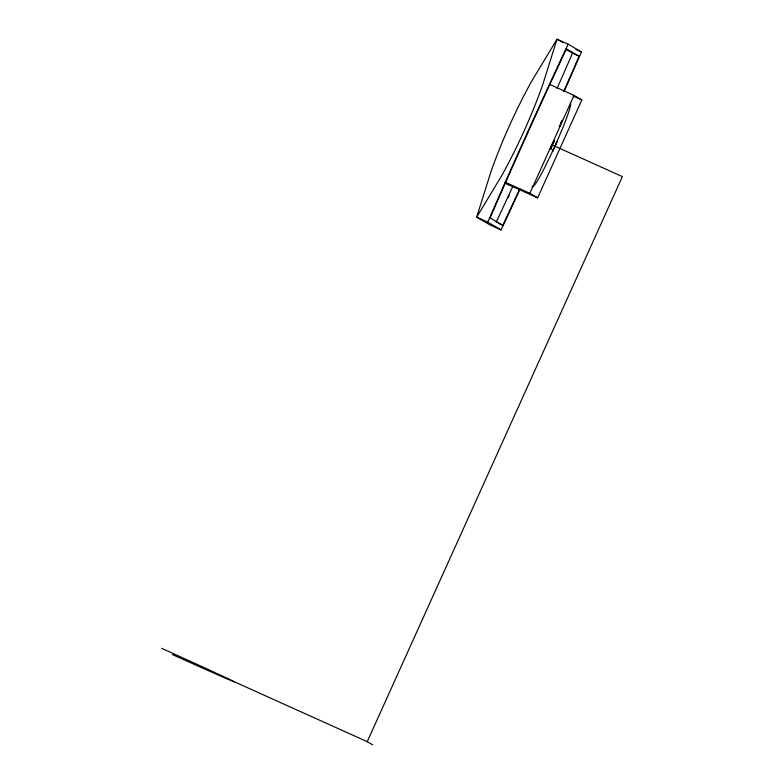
<?xml version="1.0" encoding="UTF-8"?>
<svg xmlns="http://www.w3.org/2000/svg" width="784" height="784" viewBox="0 0 784 784"><rect width="100%" height="100%" fill="white"/><g stroke="black" fill="none" stroke-linecap="round" stroke-linejoin="round"><path stroke-width="1.18" d="M559.374 126.783L559.639 125.861M562.285 120.334L559.394 126.93M554.651 141.659C554.357 139.719 549.094 152.076 551.564 148.695M559.688 125.763L559.443 126.812L562.353 120.373M565.636 49.245L572.477 53.224L567.685 64.219A557.336 46.638 -65.7 0 1 557.042 88.455M519.449 189.463A557.336 46.638 -65.7 0 1 507.856 214.473L502.789 225.302L490.088 217.893L494.871 206.898A557.336 46.638 -65.7 0 1 561.354 59.653L566.42 48.824L579.121 56.223L574.339 67.218A557.336 46.638 -65.7 0 1 563.696 91.454M554.102 148.166L552.612 151.508M555.552 144.795L563.216 126.812A46.383 3.881 -65.7 0 0 570.615 104.889L570.399 102.557M574.025 95.413L581.836 99.96L537.638 197.842L529.837 193.295L574.025 95.413L549.633 84.417M372.606 744.8L367.226 741.664L622.369 176.606L553.622 145.628M496.135 222.303L501.201 211.474A557.336 46.638 -65.7 0 0 512.795 186.465M553.475 149.411L544.008 168.962A46.383 3.881 -65.7 0 1 533.502 186.308L532.189 186.778L532.189 186.239M561.403 121.853L561.03 122.618L561.413 121.804M507.924 197.558L509.12 195.549M564.245 91.218A562.216 47.04 -65.7 0 0 581.434 51.95L568.126 44.198L557.042 39.2L531.679 81.173A397.155 255.192 -65.3 0 0 491.343 170.5L476.682 217.168L489.99 224.93L501.084 229.928A562.216 47.04 -65.7 0 0 520.096 189.042M575.897 49.451L581.434 51.95M572.477 53.224L579.121 56.223M572.967 95.962L581.836 99.96M505.435 182.3L529.837 193.295M505.396 183.309L537.638 197.842M498.35 223.303L502.789 225.302M501.084 229.928L487.775 222.166L476.682 217.168L502.005 175.175A400.114 257.103 -65.3 0 0 542.342 85.858L557.042 39.2L563.186 42.777M161.631 648.309A73.921 0.647 24.3 0 1 234.171 681.708L367.226 741.664M504.876 182.437L509.757 185.279M234.171 681.708A73.921 0.647 24.3 0 1 172.382 654.571M487.775 222.166A562.216 47.04 -65.7 0 1 568.126 44.198M550.368 148.597L550.28 149.303L554.298 140.405L550.368 148.597M553.034 150.156L552.936 150.851L556.954 141.953L553.034 150.156"/></g></svg>
